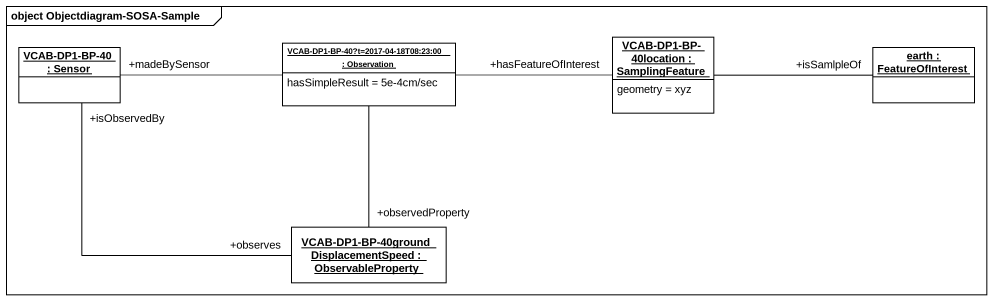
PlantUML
@startuml
mainframe object Objectdiagram-SOSA-Sample
hide circle
hide empty members
object "VCAB-DP1-BP-40 : Sensor" as VCAB_DP1_BP_40
object "VCAB-DP1-BP-40?t=2017-04-18T08:23:00 : Observation" as VCAB_DP1_BP_40_t_2017_04 {
  hasSimpleResult = 5e-4cm/sec
}
object "VCAB-DP1-BP-40location : SamplingFeature" as VCAB_DP1_BP_40location {
  geometry = xyz
}
object "earth : FeatureOfInterest" as earth
object "VCAB-DP1-BP-40groundDisplacementSpeed : ObservableProperty" as VCAB_DP1_BP
VCAB_DP1_BP_40 "+isObservedBy" -- "+observes" VCAB_DP1_BP
VCAB_DP1_BP_40_t_2017_04 -left- "+madeBySensor" VCAB_DP1_BP_40
VCAB_DP1_BP_40_t_2017_04 -right- "+hasFeatureOfInterest" VCAB_DP1_BP_40location
VCAB_DP1_BP_40_t_2017_04 -- "+observedProperty" VCAB_DP1_BP
VCAB_DP1_BP_40location -right- "+isSamlpleOf" earth
@enduml
